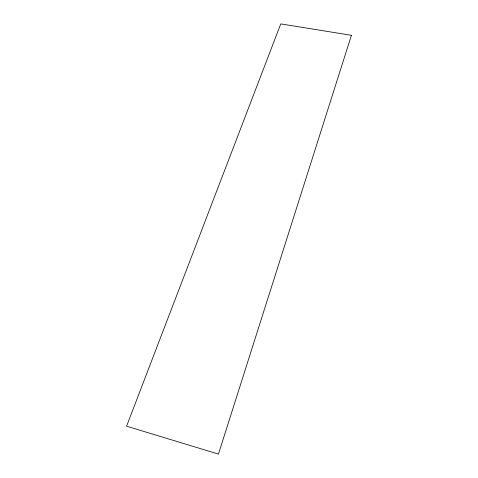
<?xml version="1.0" encoding="UTF-8"?>
<svg xmlns="http://www.w3.org/2000/svg" width="478" height="478" viewBox="0 0 478 478"><rect width="100%" height="100%" fill="white"/><g stroke="black" fill="none" stroke-linecap="round" stroke-linejoin="round"><path stroke-width="0.72" d="M351.42 35.312L218.452 454.1L126.58 426.191L280.759 23.9L351.42 35.312"/></g></svg>
